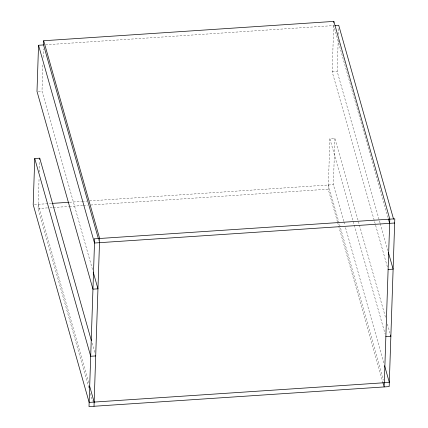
<?xml version="1.0" encoding="UTF-8"?>
<svg xmlns="http://www.w3.org/2000/svg" width="428" height="428" viewBox="0 0 428 428"><rect width="100%" height="100%" fill="white"/><g stroke="black" fill="none" stroke-linecap="round" stroke-linejoin="round"><path stroke-width="0.32" stroke-dasharray="2.14 1.6" d="M88.746 387.645L38.06 208.522L39.082 177.957M39.28 172.029L39.611 162.142M92.507 269.56L41.998 91.073L42.907 64.045M43.126 57.454L43.415 48.888M337.483 221.929L328.217 189.181L329.902 138.849L334.905 138.517L359.252 224.545M387.388 266.911L332.155 71.733L333.765 23.797M343.716 221.249L333.359 184.655L334.905 138.517M380.037 222.924L337.157 71.401L338.2 40.419M338.398 34.491L338.618 27.9M45.55 44.796L333.706 25.594L388.207 218.205M38.247 91.325L41.998 91.073M332.155 71.733L337.157 71.401M34.449 204.573L51.537 203.434M69.55 202.235L81.555 201.438M82.224 201.39L86.889 201.08M89.559 200.903L333.359 184.655M38.06 208.522L47.396 207.896M50.065 207.719L52.735 207.543M53.398 207.5L68.742 206.473M69.406 206.43L82.748 205.542M83.417 205.499L87.419 205.231M90.752 205.007L328.217 189.181M380.214 223.566L387.848 250.53M359.434 225.187L385.778 318.282M387.41 324.06L389.956 333.054M329.902 138.849L385.136 334.027M343.898 221.891L344.802 225.101M345.53 227.669L384.044 363.784M328.356 184.987L383.584 380.166M337.66 222.571L382.718 381.792M98.413 238.824L98.959 240.75M92.068 343.09L94.979 353.362M38.199 204.327L88.885 383.451M90.383 393.428L92.56 401.132"/><path stroke-width="0.64" d="M91.341 340.522L39.745 158.183L34.743 158.521L33.197 204.659L89.152 402.406L389.314 382.402L384.59 365.71M98.413 238.824L43.549 44.929L38.541 45.266L36.995 91.405L92.951 289.151L97.953 288.82L93.229 272.128M39.702 159.505L39.745 158.183M43.549 44.929L43.688 40.735L333.845 21.4L389.801 219.147L384.173 386.928L382.9 382.434M94.016 406.268L99.644 238.482L43.688 40.735M333.803 22.598L333.845 21.4M334.953 25.509L338.709 25.263L393.573 219.157M52.205 203.391L68.881 202.278M394.664 223.009L94.502 243.013L38.541 45.266M388.11 269.48L393.118 269.148L388.394 252.456M95.701 355.93L90.699 356.267L34.743 158.521M385.863 336.595L390.866 336.264L390.502 334.98M388.389 218.847L389.662 223.341M89.613 386.019L94.155 402.074M94.642 238.819L89.013 406.6L389.175 386.596L394.803 218.815L94.642 238.819"/></g></svg>
